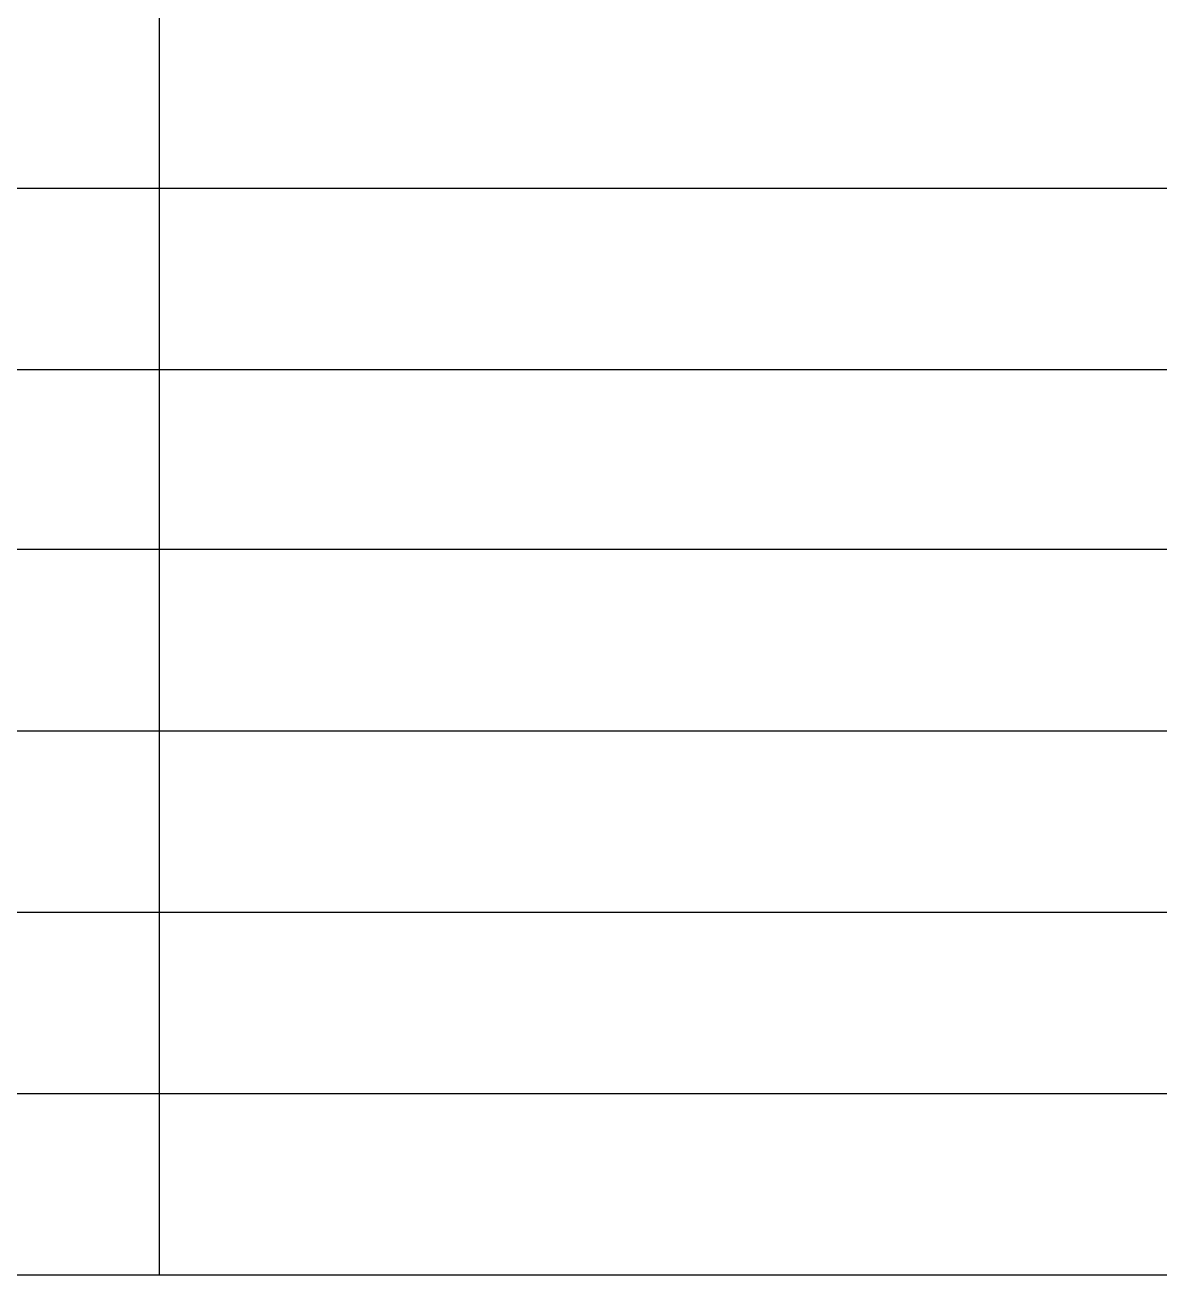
# Model space of a CAD drawing. Extents: x 3 to 592, y 5 to 207.
# Drawn here: x 389.23 to 412.39, y 5.22 to 30.74 of the extents above; entities that cross this region are included whole.
import ezdxf

# ---------------------------------------------------------------- set-up
doc = ezdxf.new("R2010")
doc.units = 0
doc.layers.get('0').update_dxf_attribs({"linetype": 'CONTINUOUS'})

msp = doc.modelspace()

# ---------------------------------------------------------------- linework, layer by layer
at = {"color": 7}
for points in [[(391.967848, 204.893333), (391.967848, 8.925278)], [(302.115348, 27.410833), (473.988681, 27.410833)], [(302.115348, 23.706667), (473.988681, 23.706667)], [(302.115348, 20.037778), (473.988681, 20.037778)], [(302.115348, 16.333611), (473.988681, 16.333611)], [(302.115348, 12.629444), (473.988681, 12.629444)], [(302.115348, 8.925278), (473.988681, 8.925278)], [(391.967848, 8.925278), (391.967848, 5.221111)], [(302.115348, 5.221111), (473.988681, 5.221111)]]:
    msp.add_lwpolyline(points, dxfattribs=at)
at = {"color": 9}
msp.add_lwpolyline([(301.974237, 5.221111), (588.994237, 5.221111)], dxfattribs=at)

doc.saveas('drawing.dxf')
